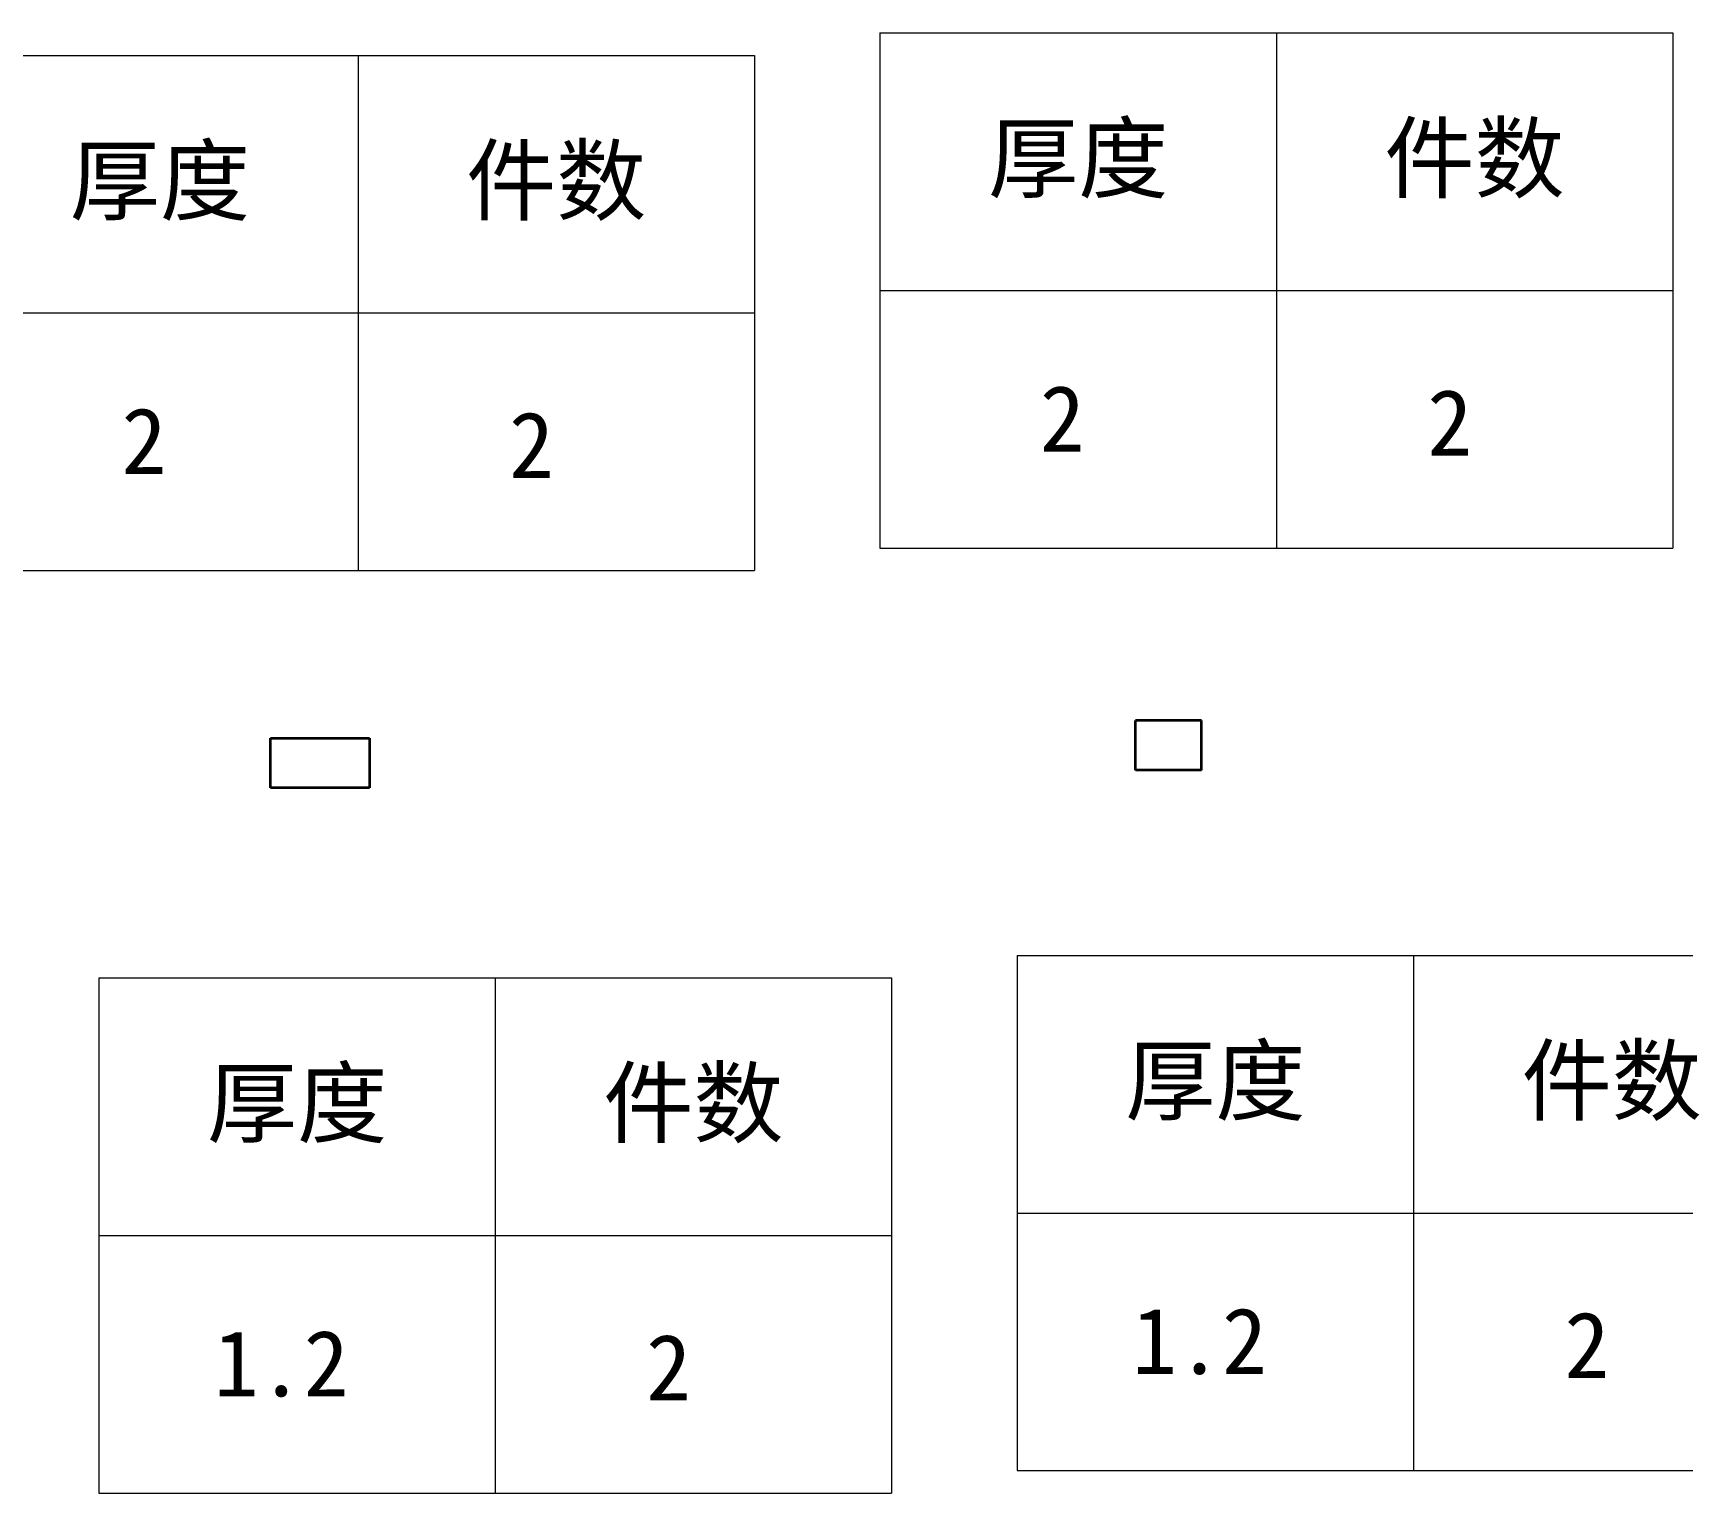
# Model space of a CAD drawing. Header units: inches. Extents: x -47 to 3258, y -98 to 2286.
# Drawn here: x 467.8 to 967.3, y 529 to 971 of the extents above; entities that cross this region are included whole.
import ezdxf
from ezdxf.enums import TextEntityAlignment as Align

# ---------------------------------------------------------------- set-up
doc = ezdxf.new("R2010")
doc.units = ezdxf.units.IN
doc.header["$MEASUREMENT"] = 0
doc.layers.add('标注线', color=3, linetype='Continuous', lineweight=18)
doc.styles.get("Standard").update_dxf_attribs({"font": 'txt', "bigfont": 'gbcbig.shx'})
doc.styles.add('宋体', font='')
doc.styles.get('宋体').set_extended_font_data('SimSun')

# ---------------------------------------------------------------- blocks, each defined once
blk = doc.blocks.new('*T93')
at = {"layer": '标注线', "color": 0, "linetype": 'ByBlock', "lineweight": -2, "transparency": 16777216}
for p, q in [((0, 0), (120, 0)), ((0, 0), (0, -78)), ((60, 0), (60, -78)), ((120, 0), (120, -78)), ((0, -39), (120, -39)), ((0, -78), (120, -78))]:
    blk.add_line(p, q, dxfattribs=at)
at = {"layer": '标注线', "color": 0, "transparency": 16777216, "char_height": 10, "width": 57, "attachment_point": 5}
for s, insert in [('{\\fSimSun|b0|i0|c134|p2;厚度}', (30, -19.5)), ('{\\fSimSun|b0|i0|c134|p2;件数}', (90, -19.5))]:
    blk.add_mtext(s, dxfattribs=dict(at, insert=insert))
blk = doc.blocks.new('加工参数')
blk.add_blockref('*T93', (-60, 78))
at = {"layer": '标注线', "color": 0, "style": '宋体'}
for tag, p in [('6', (-32.4, 14.63)), ('1', (26.25, 14.02))]:
    blk.add_attdef(tag, text='', height=10, dxfattribs=at).set_placement(p, align=Align.CENTER)

msp = doc.modelspace()

# ---------------------------------------------------------------- linework, layer by layer
at = {"lineweight": 35, "ltscale": 0.375}
for p, q in [((801.55968, 747.85678), (801.55968, 762.85678)), ((821.55968, 747.85678), (821.55968, 762.85678)), ((539.66575, 742.51487), (539.66575, 757.51487)), ((569.66575, 757.51487), (569.66575, 742.51487))]:
    msp.add_line(p, q, dxfattribs=at)
at = {"lineweight": 35}
for p, q in [((821.55968, 762.85678), (801.55968, 762.85678)), ((539.66575, 757.51487), (569.66575, 757.51487)), ((821.55968, 747.85678), (801.55968, 747.85678)), ((569.66575, 742.51487), (539.66575, 742.51487))]:
    msp.add_line(p, q, dxfattribs=at)

# ---------------------------------------------------------------- block references
at = {"layer": '标注线', "xscale": 2, "yscale": 2, "zscale": 2}
for p, values in [((844.20975, 815.03377), {'1': '2', '6': '2'}), ((566.19125, 808.2565), {'1': '2', '6': '2'}), ((885.75089, 535.73602), {'1': '2', '6': '1.2'}), ((607.7324, 528.95876), {'1': '2', '6': '1.2'})]:
    msp.add_blockref('加工参数', p, dxfattribs=at).add_auto_attribs(values)

doc.saveas('drawing.dxf')
